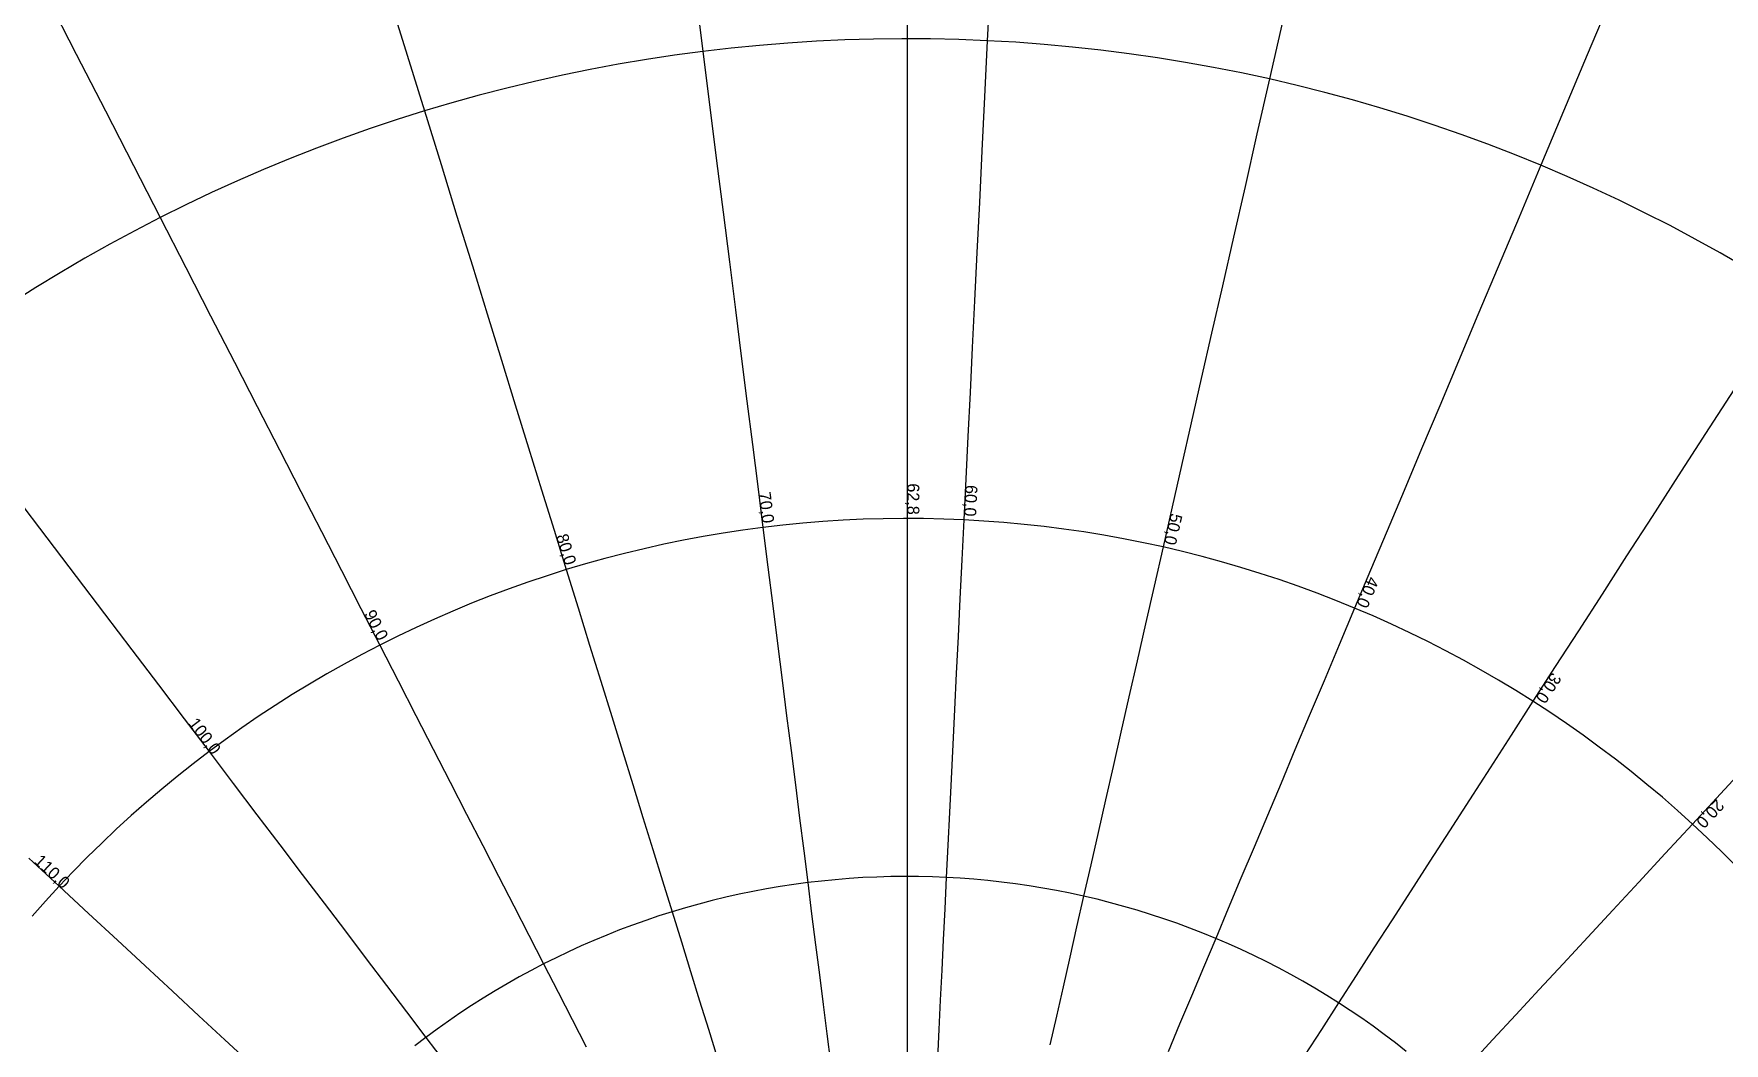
# Model space of a CAD drawing. Extents: x -36224 to 36225, y -38121 to 34420.
# Drawn here: x -4025 to 3764, y 2841 to 7493 of the extents above; entities that cross this region are included whole.
import ezdxf

# ---------------------------------------------------------------- set-up
doc = ezdxf.new("R2010")
doc.units = 0
for name, color, linetype in [('MERIDIAN_LABELS', 7, 'Continuous'), ('MERIDIANS', 7, 'Continuous'), ('PARALLELS', 7, 'Continuous')]:
    doc.layers.add(name, color=color, linetype=linetype)

msp = doc.modelspace()

# ---------------------------------------------------------------- linework, layer by layer
at = {"layer": 'MERIDIANS'}
for p, q in [((-0.13605, 7739.55888), (-0.13134, 7470.02023)), ((0.13605, 7739.55888), (0.13134, 7470.02023)), ((382.14474, 7730.28568), (368.93102, 7461.06434)), ((-3970.29189, 7673.28701), (-3829.42588, 7399.06325)), ((-2388.00821, 7663.79366), (-2304.8244, 7394.89382)), ((-975.69701, 7678.90998), (-941.95726, 7411.44676)), ((3247.73526, 7666.9004), (3133.63239, 7395.58264)), ((1728.74252, 7547.55834), (1668.95186, 7284.59119)), ((-941.95726, 7411.44676), (-909.56917, 7154.69847)), ((-0.13134, 7470.02023), (-0.12683, 7211.27818)), ((0.13134, 7470.02023), (0.12683, 7211.27818)), ((368.93102, 7461.06434), (356.2466, 7202.62711)), ((-3829.42588, 7399.06325), (-3694.83838, 7137.06186)), ((-2304.8244, 7394.89382), (-2225.09301, 7137.15426)), ((3133.63239, 7395.58264), (3024.43647, 7135.93277)), ((1668.95186, 7284.59119), (1611.5572, 7032.16196)), ((-0.12683, 7211.27818), (-0.12249, 6962.54824)), ((0.12683, 7211.27818), (0.12249, 6962.54824)), ((356.2466, 7202.62711), (344.05302, 6954.1904)), ((-3694.83838, 7137.06186), (-3566.04203, 6886.33411)), ((-2225.09301, 7137.15426), (-2148.5578, 6889.74668)), ((-909.56917, 7154.69847), (-878.43451, 6907.88647)), ((3024.43647, 7135.93277), (2919.7752, 6887.06558)), ((1611.5572, 7032.16196), (1556.38439, 6789.50474)), ((-0.12249, 6962.54824), (-0.11831, 6723.1172)), ((0.12249, 6962.54824), (0.11831, 6723.1172)), ((344.05302, 6954.1904), (332.31531, 6715.04183)), ((-3566.04203, 6886.33411), (-3442.59732, 6646.02437)), ((-2148.5578, 6889.74668), (-2074.98642, 6651.91998)), ((-878.43451, 6907.88647), (-848.464, 6670.30293)), ((2919.7752, 6887.06558), (2819.31192, 6648.18049)), ((1556.38439, 6789.50474), (1503.27514, 6555.92328)), ((-0.11831, 6723.1172), (-0.11428, 6492.33517)), ((0.11831, 6723.1172), (0.11428, 6492.33517)), ((332.31531, 6715.04183), (321.00162, 6484.53224)), ((-3442.59732, 6646.02437), (-3324.10677, 6415.35889)), ((-2074.98642, 6651.91998), (-2004.16767, 6422.9914)), ((-848.464, 6670.30293), (-819.57626, 6441.30282)), ((2819.31192, 6648.18049), (2722.74134, 6418.55161)), ((1503.27514, 6555.92328), (1452.08517, 6330.78313)), ((-0.11428, 6492.33517), (-0.11039, 6269.60854)), ((0.11428, 6492.33517), (0.11039, 6269.60854)), ((321.00162, 6484.53224), (310.08283, 6262.06871)), ((-3324.10677, 6415.35889), (-3210.20998, 6193.6361)), ((-2004.16767, 6422.9914), (-1935.90907, 6202.33879)), ((-819.57626, 6441.30282), (-791.69698, 6220.29699)), ((2722.74134, 6418.55161), (2629.78596, 6197.51908)), ((1452.08517, 6330.78313), (1402.68275, 6113.50481)), ((-0.11039, 6269.60854), (-0.10664, 6054.39393)), ((0.11039, 6269.60854), (0.10664, 6054.39393)), ((310.08283, 6262.06871), (299.53231, 6047.10849)), ((-3210.20998, 6193.6361), (-3100.5794, 5980.21831)), ((-1935.90907, 6202.33879), (-1870.03486, 5989.39391)), ((-791.69698, 6220.29699), (-764.75813, 6006.74615)), ((2629.78596, 6197.51908), (2540.19293, 5984.48166)), ((1402.68275, 6113.50481), (1354.94726, 5903.55789)), ((-764.75813, 6006.74615), (-738.69729, 5800.1556)), ((-0.10664, 6054.39393), (-0.103, 5846.19289)), ((0.10664, 6054.39393), (0.103, 5846.19289)), ((299.53231, 6047.10849), (289.32563, 5839.15367)), ((-3100.5794, 5980.21831), (-2994.91653, 5774.52448)), ((-1870.03486, 5989.39391), (-1806.38412, 5783.63666)), ((2540.19293, 5984.48166), (2453.73133, 5778.89026)), ((-0.103, 5846.19289), (-0.09948, 5644.54719)), ((0.103, 5846.19289), (0.09948, 5644.54719)), ((1354.94726, 5903.55789), (1308.76807, 5700.45578)), ((3808.54736, 5851.99164), (3678.42399, 5650.14937)), ((-2994.91653, 5774.52448), (-2892.9488, 5576.02398)), ((-1806.38412, 5783.63666), (-1744.80927, 5584.58991)), ((-738.69729, 5800.1556), (-713.45711, 5600.07056)), ((289.32563, 5839.15367), (279.44032, 5637.74659)), ((2453.73133, 5778.89026), (2370.18979, 5580.24227)), ((1308.76807, 5700.45578), (1264.04349, 5503.75123)), ((-0.09948, 5644.54719), (-0.09607, 5449.03477)), ((0.09948, 5644.54719), (0.09607, 5449.03477)), ((279.44032, 5637.74659), (269.85569, 5442.46566)), ((3678.42399, 5650.14937), (3553.01397, 5455.61828)), ((-2892.9488, 5576.02398), (-2794.42672, 5384.23111)), ((-1744.80927, 5584.58991), (-1685.17464, 5391.8151)), ((-713.45711, 5600.07056), (-688.98475, 5406.07216)), ((2370.18979, 5580.24227), (2289.37441, 5388.07666)), ((1264.04349, 5503.75123), (1220.67985, 5313.03224)), ((3553.01397, 5455.61828), (3431.99335, 5267.89585)), ((-2794.42672, 5384.23111), (-2699.12145, 5198.70041)), ((-1685.17464, 5391.8151), (-1627.35527, 5204.9083)), ((-688.98475, 5406.07216), (-665.23143, 5217.77385)), ((-0.09607, 5449.03477), (-0.09276, 5259.26614)), ((0.09607, 5449.03477), (0.09276, 5259.26614)), ((269.85569, 5442.46566), (260.55265, 5252.92184)), ((2289.37441, 5388.07666), (2211.10699, 5201.96967)), ((-4105.09501, 5354.75204), (-3965.08327, 5170.21949)), ((1220.67985, 5313.03224), (1178.5907, 5127.91865)), ((-0.09276, 5259.26614), (-0.08954, 5074.88115)), ((0.09276, 5259.26614), (0.08954, 5074.88115)), ((260.55265, 5252.92184), (251.51353, 5068.75538)), ((3431.99335, 5267.89585), (3315.06566, 5086.52221)), ((-3965.08327, 5170.21949), (-3829.97569, 4992.15053)), ((-2699.12145, 5198.70041), (-2606.82265, 5019.0224)), ((-1627.35527, 5204.9083), (-1571.23584, 5023.49674)), ((-665.23143, 5217.77385), (-642.15208, 5034.81821)), ((2211.10699, 5201.96967), (2135.22339, 5021.53101)), ((-0.08954, 5074.88115), (-0.08641, 4895.54618)), ((0.08954, 5074.88115), (0.08641, 4895.54618)), ((251.51353, 5068.75538), (242.72198, 4889.63308)), ((1178.5907, 5127.91865), (1137.69611, 4948.05892)), ((3315.06566, 5086.52221), (3201.95895, 4911.07552)), ((-3829.97569, 4992.15053), (-3699.44089, 4820.10839)), ((-2606.82265, 5019.0224), (-2517.3366, 4844.81997)), ((-1571.23584, 5023.49674), (-1516.70974, 4847.23576)), ((-642.15208, 5034.81821), (-619.70492, 4856.87414)), ((2135.22339, 5021.53101), (2061.57215, 4846.40052)), ((1137.69611, 4948.05892), (1097.92207, 4773.12745)), ((3201.95895, 4911.07552), (3092.42328, 4741.16809)), ((-2517.3366, 4844.81997), (-2430.48454, 4675.74513)), ((-1516.70974, 4847.23576), (-1463.6782, 4675.80612)), ((-619.70492, 4856.87414), (-597.8512, 4683.6344)), ((-0.08641, 4895.54618), (-0.08336, 4720.95166)), ((0.08641, 4895.54618), (0.08336, 4720.95166)), ((242.72198, 4889.63308), (234.16283, 4715.2457)), ((2061.57215, 4846.40052), (1990.01322, 4676.2452)), ((-3699.44089, 4820.10839), (-3573.17494, 4653.69251)), ((1097.92207, 4773.12745), (1059.19985, 4602.82208)), ((-2430.48454, 4675.74513), (-2346.10121, 4511.47616)), ((-1463.6782, 4675.80612), (-1412.04959, 4508.91156)), ((-597.8512, 4683.6344), (-576.55489, 4514.81338)), ((-0.08336, 4720.95166), (-0.0804, 4550.80977)), ((0.08336, 4720.95166), (0.0804, 4550.80977)), ((234.16283, 4715.2457), (225.82197, 4545.30577)), ((1990.01322, 4676.2452), (1920.41688, 4510.75662)), ((3092.42328, 4741.16809), (2986.22848, 4576.44289)), ((-3573.17494, 4653.69251), (-3450.89852, 4492.53474)), ((1059.19985, 4602.82208), (1021.4656, 4436.8619)), ((-0.0804, 4550.80977), (-0.0775, 4384.85252)), ((0.0804, 4550.80977), (0.0775, 4384.85252)), ((225.82197, 4545.30577), (217.68626, 4379.5456)), ((2986.22848, 4576.44289), (2883.16216, 4416.57046)), ((-3450.89852, 4492.53474), (-3332.3544, 4336.29606)), ((-2346.10121, 4511.47616), (-2264.03352, 4351.71505)), ((-1412.04959, 4508.91156), (-1361.73871, 4346.2767)), ((-576.55489, 4514.81338), (-555.78244, 4350.1451)), ((1920.41688, 4510.75662), (1852.66279, 4349.64858)), ((-0.0775, 4384.85252), (-0.07467, 4222.82988)), ((0.0775, 4384.85252), (0.07467, 4222.82988)), ((217.68626, 4379.5456), (209.74343, 4217.71546)), ((1021.4656, 4436.8619), (984.65984, 4274.98536)), ((2883.16216, 4416.57046), (2783.02796, 4261.24623)), ((-3332.3544, 4336.29606), (-3217.30522, 4184.66365)), ((-2264.03352, 4351.71505), (-2184.13945, 4196.18531)), ((-1361.73871, 4346.2767), (-1312.66623, 4187.64509)), ((-555.78244, 4350.1451), (-535.50255, 4189.38144)), ((1852.66279, 4349.64858), (1786.63905, 4192.65503)), ((-0.07467, 4222.82988), (-0.07191, 4064.50826)), ((0.07467, 4222.82988), (0.07191, 4064.50826)), ((209.74343, 4217.71546), (201.98205, 4059.58202)), ((984.65984, 4274.98536), (948.72709, 4116.94845)), ((2783.02796, 4261.24623), (2685.64402, 4110.18809)), ((-3217.30522, 4184.66365), (-3105.53159, 4037.34833)), ((-2184.13945, 4196.18531), (-2106.28695, 4044.6299)), ((-1312.66623, 4187.64509), (-1264.75815, 4032.77752)), ((-535.50255, 4189.38144), (-515.68596, 4032.29059)), ((1786.63905, 4192.65503), (1722.24147, 4039.52823)), ((3881.61212, 4134.77467), (3748.20886, 3990.75721)), ((-0.07191, 4064.50826), (-0.06921, 3909.66903)), ((0.07191, 4064.50826), (0.06921, 3909.66903)), ((201.98205, 4059.58202), (194.39138, 3904.92691)), ((948.72709, 4116.94845), (913.61553, 3962.5232)), ((2685.64402, 4110.18809), (2590.84161, 3963.13431)), ((-3105.53159, 4037.34833), (-2996.83027, 3894.08227)), ((-2106.28695, 4044.6299), (-2030.35308, 3896.80951)), ((-1264.75815, 4032.77752), (-1217.94534, 3881.4505)), ((-515.68596, 4032.29059), (-496.30533, 3878.65556)), ((1722.24147, 4039.52823), (1659.37288, 3890.03711)), ((3748.20886, 3990.75721), (3618.74295, 3850.99036)), ((-2030.35308, 3896.80951), (-1956.22319, 3752.50089)), ((-0.06921, 3909.66903), (-0.06656, 3758.1072)), ((0.06921, 3909.66903), (0.06656, 3758.1072)), ((194.39138, 3904.92691), (186.96139, 3753.54539)), ((913.61553, 3962.5232), (879.27663, 3811.49625)), ((2590.84161, 3963.13431), (2498.46387, 3819.84159)), ((-2996.83027, 3894.08227), (-2891.01274, 3754.61697)), ((-1217.94534, 3881.4505), (-1172.16307, 3733.45484)), ((-496.30533, 3878.65556), (-477.33497, 3728.27295)), ((1659.37288, 3890.03711), (1597.94247, 3743.96576)), ((2498.46387, 3819.84159), (2408.36477, 3680.08341)), ((3618.74295, 3850.99036), (3492.96711, 3715.20717)), ((-2891.01274, 3754.61697), (-2787.90375, 3618.72148)), ((-1956.22319, 3752.50089), (-1883.79012, 3611.49549)), ((-0.06656, 3758.1072), (-0.06397, 3609.63032)), ((0.06656, 3758.1072), (0.06397, 3609.63032)), ((186.96139, 3753.54539), (179.68263, 3605.24521)), ((879.27663, 3811.49625), (845.66492, 3663.66755)), ((1597.94247, 3743.96576), (1537.86528, 3601.11213)), ((-4047.93089, 3694.203), (-3908.05731, 3564.62835)), ((-1172.16307, 3733.45484), (-1127.3507, 3588.59444)), ((-477.33497, 3728.27295), (-458.75081, 3580.95176)), ((845.66492, 3663.66755), (812.7377, 3518.84929)), ((2408.36477, 3680.08341), (2320.4081, 3543.64848)), ((3492.96711, 3715.20717), (3370.65231, 3583.16042)), ((-2787.90375, 3618.72148), (-2687.34013, 3486.18072)), ((-1883.79012, 3611.49549), (-1812.95362, 3473.59812)), ((-1127.3507, 3588.59444), (-1083.45126, 3446.68519)), ((-0.06397, 3609.63032), (-0.06143, 3464.05736)), ((0.06397, 3609.63032), (0.06143, 3464.05736)), ((179.68263, 3605.24521), (172.54624, 3459.84557)), ((1537.86528, 3601.11213), (1479.06165, 3461.2868)), ((3370.65231, 3583.16042), (3251.5861, 3454.62072)), ((-3908.05731, 3564.62835), (-3772.1742, 3438.75036)), ((-458.75081, 3580.95176), (-440.53017, 3436.51234)), ((812.7377, 3518.84929), (780.45478, 3376.86482)), ((2320.4081, 3543.64848), (2234.46661, 3410.33941)), ((-3772.1742, 3438.75036), (-3640.03384, 3316.33954)), ((-2687.34013, 3486.18072), (-2589.1697, 3356.79415)), ((-1812.95362, 3473.59812), (-1743.61969, 3338.62582)), ((-1083.45126, 3446.68519), (-1040.41118, 3307.55391)), ((-440.53017, 3436.51234), (-422.65171, 3294.78546)), ((-0.06143, 3464.05736), (-0.05894, 3321.21778)), ((0.06143, 3464.05736), (0.05894, 3321.21778)), ((172.54624, 3459.84557), (165.54384, 3317.17612)), ((1479.06165, 3461.2868), (1421.45677, 3324.31192)), ((3251.5861, 3454.62072), (3135.57101, 3329.3749)), ((-2589.1697, 3356.79415), (-2493.2503, 3230.37439)), ((780.45478, 3376.86482), (748.77835, 3237.54771)), ((2234.46661, 3410.33941), (2150.42119, 3279.97146)), ((-3640.03384, 3316.33954), (-3511.4064, 3197.18298)), ((-1743.61969, 3338.62582), (-1675.7001, 3206.40679)), ((-1040.41118, 3307.55391), (-998.18, 3171.03746)), ((-422.65171, 3294.78546), (-405.09529, 3155.61142)), ((-0.05894, 3321.21778), (-0.05649, 3180.95066)), ((0.05894, 3321.21778), (0.05649, 3180.95066)), ((165.54384, 3317.17612), (158.66756, 3177.07613)), ((1421.45677, 3324.31192), (1364.98031, 3190.02023)), ((2150.42119, 3279.97146), (2068.16023, 3152.3715)), ((3135.57101, 3329.3749), (3022.42317, 3207.22447)), ((-3511.4064, 3197.18298), (-3386.07829, 3081.08282)), ((-2493.2503, 3230.37439), (-2399.44889, 3106.74608)), ((-1675.7001, 3206.40679), (-1609.11184, 3076.77947)), ((748.77835, 3237.54771), (717.67269, 3100.74094)), ((3022.42317, 3207.22447), (2911.97114, 3087.98434)), ((-998.18, 3171.03746), (-956.71009, 3036.98192)), ((-405.09529, 3155.61142), (-387.84186, 3018.83929)), ((-0.05649, 3180.95066), (-0.05408, 3043.1039)), ((0.05649, 3180.95066), (0.05408, 3043.1039)), ((158.66756, 3177.07613), (151.90993, 3039.39369)), ((1364.98031, 3190.02023), (1309.566, 3058.25416)), ((2068.16023, 3152.3715), (1987.57893, 3027.37693)), ((-3386.07829, 3081.08282), (-3263.85066, 2967.85485)), ((-2399.44889, 3106.74608), (-2307.64076, 2985.74489)), ((-1609.11184, 3076.77947), (-1543.77674, 2949.59167)), ((-0.05408, 3043.1039), (-0.05172, 2907.53351)), ((0.05408, 3043.1039), (0.05172, 2907.53351)), ((151.90993, 3039.39369), (145.26391, 2903.98496)), ((717.67269, 3100.74094), (687.10405, 2966.2961)), ((1309.566, 3058.25416), (1255.15132, 2928.86504)), ((2911.97114, 3087.98434), (2804.05474, 2971.48158)), ((-3263.85066, 2967.85485), (-3144.53806, 2857.32728)), ((-2307.64076, 2985.74489), (-2217.70884, 2867.2165)), ((-956.71009, 3036.98192), (-915.95646, 2905.24179)), ((-387.84186, 3018.83929), (-370.8734, 2884.32618)), ((687.10405, 2966.2961), (657.04051, 2834.07268)), ((1987.57893, 3027.37693), (1908.5787, 2904.83489)), ((2804.05474, 2971.48158), (2698.52409, 2857.5544)), ((-1543.77674, 2949.59167), (-1479.62103, 2824.6998)), ((-915.95646, 2905.24179), (-875.87649, 2775.67935)), ((-370.8734, 2884.32618), (-354.17282, 2751.9366)), ((-0.05172, 2907.53351), (-0.04939, 2774.10295)), ((0.05172, 2907.53351), (0.04939, 2774.10295)), ((145.26391, 2903.98496), (138.72278, 2770.71357)), ((1255.15132, 2928.86504), (1201.67718, 2801.71237)), ((1908.5787, 2904.83489), (1831.06673, 2784.60136)), ((-3144.53806, 2857.32728), (-3027.96728, 2749.33964)), ((-2217.70884, 2867.2165), (-2129.54303, 2751.01581)), ((2698.52409, 2857.5544), (2595.2387, 2746.05112))]:
    msp.add_line(p, q, dxfattribs=at)
at = {"layer": 'PARALLELS'}
for p, q in [((-941.95726, 7411.44676), (-1072.15389, 7394.04853)), ((-811.48249, 7426.59292), (-941.95726, 7411.44676)), ((-680.76812, 7439.48269), (-811.48249, 7426.59292)), ((-549.85276, 7450.11238), (-680.76812, 7439.48269)), ((-418.77506, 7458.47895), (-549.85276, 7450.11238)), ((-287.57374, 7464.58001), (-418.77506, 7458.47895)), ((-156.28752, 7468.41382), (-287.57374, 7464.58001)), ((-24.95516, 7469.97928), (-156.28752, 7468.41382)), ((-0.13134, 7470.02023), (-24.95516, 7469.97928)), ((106.38456, 7469.27594), (0.13134, 7470.02023)), ((237.69288, 7466.30401), (106.38456, 7469.27594)), ((368.93102, 7461.06434), (237.69288, 7466.30401)), ((500.06026, 7453.55841), (368.93102, 7461.06434)), ((631.04186, 7443.78838), (500.06026, 7453.55841)), ((761.83716, 7431.75705), (631.04186, 7443.78838)), ((892.40752, 7417.46784), (761.83716, 7431.75705)), ((1022.71439, 7400.92485), (892.40752, 7417.46784)), ((1152.71925, 7382.1328), (1022.71439, 7400.92485)), ((-1460.69074, 7328.39445), (-1589.39105, 7302.04415)), ((-1331.55897, 7352.51644), (-1460.69074, 7328.39445)), ((-1202.03392, 7374.40322), (-1331.55897, 7352.51644)), ((-1072.15389, 7394.04853), (-1202.03392, 7374.40322)), ((1282.38371, 7361.09707), (1152.71925, 7382.1328)), ((1411.66942, 7337.82368), (1282.38371, 7361.09707)), ((1540.53818, 7312.31929), (1411.66942, 7337.82368)), ((-1717.62183, 7273.47308), (-1845.34515, 7242.68943)), ((-1589.39105, 7302.04415), (-1717.62183, 7273.47308)), ((1668.95186, 7284.59119), (1540.53818, 7312.31929)), ((1796.87248, 7254.64732), (1668.95186, 7284.59119)), ((1924.26218, 7222.49625), (1796.87248, 7254.64732)), ((-2099.11832, 7174.52026), (-2225.09301, 7137.15426)), ((-1972.5232, 7209.70201), (-2099.11832, 7174.52026)), ((-1845.34515, 7242.68943), (-1972.5232, 7209.70201)), ((2051.08324, 7188.14719), (1924.26218, 7222.49625)), ((2177.29809, 7151.60998), (2051.08324, 7188.14719)), ((-2350.40992, 7097.61472), (-2475.03191, 7055.91298)), ((-2225.09301, 7137.15426), (-2350.40992, 7097.61472)), ((2302.86935, 7112.89508), (2177.29809, 7151.60998)), ((2427.75977, 7072.0136), (2302.86935, 7112.89508)), ((-2598.92199, 7012.06099), (-2722.04339, 6966.07134)), ((-2475.03191, 7055.91298), (-2598.92199, 7012.06099)), ((2551.93232, 7028.97726), (2427.75977, 7072.0136)), ((2675.35014, 6983.7984), (2551.93232, 7028.97726)), ((-2722.04339, 6966.07134), (-2844.35954, 6917.95721)), ((2797.97658, 6936.48998), (2675.35014, 6983.7984)), ((2919.7752, 6887.06558), (2797.97658, 6936.48998)), ((-2965.83409, 6867.73243), (-3086.4309, 6815.41142)), ((-2844.35954, 6917.95721), (-2965.83409, 6867.73243)), ((3040.7098, 6835.5394), (2919.7752, 6887.06558)), ((-3086.4309, 6815.41142), (-3206.1141, 6761.00922)), ((3160.74438, 6781.92624), (3040.7098, 6835.5394)), ((3279.84322, 6726.2415), (3160.74438, 6781.92624)), ((-3324.84804, 6704.54145), (-3442.59732, 6646.02437)), ((-3206.1141, 6761.00922), (-3324.84804, 6704.54145)), ((3397.97082, 6668.50121), (3279.84322, 6726.2415)), ((-3442.59732, 6646.02437), (-3559.32684, 6585.47481)), ((3515.09197, 6608.72197), (3397.97082, 6668.50121)), ((-3559.32684, 6585.47481), (-3675.00175, 6522.9102)), ((3631.17172, 6546.92099), (3515.09197, 6608.72197)), ((3746.17539, 6483.11607), (3631.17172, 6546.92099)), ((-3675.00175, 6522.9102), (-3789.58748, 6458.34857)), ((3860.06862, 6417.32559), (3746.17539, 6483.11607)), ((-3903.04978, 6391.80852), (-4015.3547, 6323.30923)), ((-3789.58748, 6458.34857), (-3903.04978, 6391.80852)), ((-4015.3547, 6323.30923), (-4126.46858, 6252.87048)), ((-573.09073, 5228.50291), (-665.23143, 5217.77385)), ((-480.77925, 5237.6337), (-573.09073, 5228.50291)), ((-388.3245, 5245.16359), (-480.77925, 5237.6337)), ((-295.75403, 5251.09037), (-388.3245, 5245.16359)), ((-203.09543, 5255.41231), (-295.75403, 5251.09037)), ((-110.37632, 5258.12816), (-203.09543, 5255.41231)), ((-17.62432, 5259.23713), (-110.37632, 5258.12816)), ((-0.09276, 5259.26614), (-17.62432, 5259.23713)), ((75.13294, 5258.73889), (0.09276, 5259.26614)), ((167.8678, 5256.63359), (75.13294, 5258.73889)), ((260.55265, 5252.92184), (167.8678, 5256.63359)), ((353.15985, 5247.60472), (260.55265, 5252.92184)), ((445.66183, 5240.68378), (353.15985, 5247.60472)), ((538.031, 5232.16104), (445.66183, 5240.68378)), ((630.23983, 5222.03898), (538.031, 5232.16104)), ((722.26085, 5210.32055), (630.23983, 5222.03898)), ((-1031.53792, 5158.94463), (-1122.4139, 5140.2805)), ((-940.35444, 5176.03077), (-1031.53792, 5158.94463)), ((-848.89066, 5191.53396), (-940.35444, 5176.03077)), ((-757.17388, 5205.44968), (-848.89066, 5191.53396)), ((-665.23143, 5217.77385), (-757.17388, 5205.44968)), ((814.06661, 5197.00917), (722.26085, 5210.32055)), ((905.62974, 5182.10871), (814.06661, 5197.00917)), ((996.92294, 5165.62353), (905.62974, 5182.10871)), ((1087.91898, 5147.55842), (996.92294, 5165.62353)), ((1178.5907, 5127.91865), (1087.91898, 5147.55842)), ((-1392.92623, 5074.87698), (-1482.30207, 5049.95995)), ((-1303.13503, 5098.24054), (-1392.92623, 5074.87698)), ((-1212.95528, 5120.04384), (-1303.13503, 5098.24054)), ((-1122.4139, 5140.2805), (-1212.95528, 5120.04384)), ((1268.91104, 5106.70995), (1178.5907, 5127.91865)), ((1358.85306, 5083.93851), (1268.91104, 5106.70995)), ((1448.38988, 5059.61097), (1358.85306, 5083.93851)), ((-1659.70097, 4995.49507), (-1747.67103, 4965.96311)), ((-1571.23584, 5023.49674), (-1659.70097, 4995.49507)), ((-1482.30207, 5049.95995), (-1571.23584, 5023.49674)), ((1537.49477, 5033.73442), (1448.38988, 5059.61097)), ((1626.14111, 5006.31643), (1537.49477, 5033.73442)), ((1714.30241, 4977.36498), (1626.14111, 5006.31643)), ((-1835.11971, 4934.90949), (-1922.02084, 4902.34327)), ((-1747.67103, 4965.96311), (-1835.11971, 4934.90949)), ((1801.9523, 4946.88855), (1714.30241, 4977.36498)), ((1889.06457, 4914.89602), (1801.9523, 4946.88855)), ((1975.61315, 4881.39675), (1889.06457, 4914.89602)), ((-2094.07661, 4832.71156), (-2179.17973, 4795.66642)), ((-2008.34842, 4868.27398), (-2094.07661, 4832.71156)), ((-1922.02084, 4902.34327), (-2008.34842, 4868.27398)), ((2061.57215, 4846.40052), (1975.61315, 4881.39675)), ((2146.91581, 4809.91756), (2061.57215, 4846.40052)), ((-2263.63227, 4757.14938), (-2347.40892, 4717.17172)), ((-2179.17973, 4795.66642), (-2263.63227, 4757.14938)), ((2231.61856, 4771.95854), (2146.91581, 4809.91756)), ((2315.65502, 4732.53456), (2231.61856, 4771.95854)), ((-2430.48454, 4675.74513), (-2512.8342, 4632.88174)), ((-2347.40892, 4717.17172), (-2430.48454, 4675.74513)), ((2398.99998, 4691.65716), (2315.65502, 4732.53456)), ((2481.62843, 4649.3383), (2398.99998, 4691.65716)), ((-2512.8342, 4632.88174), (-2594.43317, 4588.5941)), ((2563.51556, 4605.59036), (2481.62843, 4649.3383)), ((2644.63677, 4560.42617), (2563.51556, 4605.59036)), ((-2675.25692, 4542.89518), (-2755.28117, 4495.79837)), ((-2594.43317, 4588.5941), (-2675.25692, 4542.89518)), ((2724.96768, 4513.85896), (2644.63677, 4560.42617)), ((-2834.48182, 4447.31748), (-2912.83505, 4397.46673)), ((-2755.28117, 4495.79837), (-2834.48182, 4447.31748)), ((2804.48412, 4465.90237), (2724.96768, 4513.85896)), ((2883.16216, 4416.57046), (2804.48412, 4465.90237)), ((-2912.83505, 4397.46673), (-2990.31723, 4346.26074)), ((2960.9781, 4365.87772), (2883.16216, 4416.57046)), ((3037.90849, 4313.839), (2960.9781, 4365.87772)), ((-3066.90502, 4293.71455), (-3142.5753, 4239.84357)), ((-2990.31723, 4346.26074), (-3066.90502, 4293.71455)), ((3113.93013, 4260.4696), (3037.90849, 4313.839)), ((-3142.5753, 4239.84357), (-3217.30522, 4184.66365)), ((3189.02007, 4205.78519), (3113.93013, 4260.4696)), ((-3217.30522, 4184.66365), (-3291.07222, 4128.19099)), ((3263.15562, 4149.80184), (3189.02007, 4205.78519)), ((3336.31437, 4092.536), (3263.15562, 4149.80184)), ((-3363.85397, 4070.4422), (-3435.62844, 4011.43428)), ((-3291.07222, 4128.19099), (-3363.85397, 4070.4422)), ((3408.47419, 4034.00452), (3336.31437, 4092.536)), ((-3435.62844, 4011.43428), (-3506.3739, 3951.18458)), ((3479.61322, 3974.22462), (3408.47419, 4034.00452)), ((3549.70989, 3913.21391), (3479.61322, 3974.22462)), ((-3506.3739, 3951.18458), (-3576.06889, 3889.71085)), ((3618.74295, 3850.99036), (3549.70989, 3913.21391)), ((-3644.69226, 3827.0312), (-3712.22317, 3763.16412)), ((-3576.06889, 3889.71085), (-3644.69226, 3827.0312)), ((3686.69143, 3787.5723), (3618.74295, 3850.99036)), ((-3712.22317, 3763.16412), (-3778.64107, 3698.12843)), ((3753.53467, 3722.97844), (3686.69143, 3787.5723)), ((-3778.64107, 3698.12843), (-3843.92575, 3631.94333)), ((3819.25234, 3657.22783), (3753.53467, 3722.97844)), ((-3843.92575, 3631.94333), (-3908.05731, 3564.62835)), ((-395.2114, 3588.36735), (-458.75081, 3580.95176)), ((-331.5534, 3594.67833), (-395.2114, 3588.36735)), ((-267.79592, 3599.88283), (-331.5534, 3594.67833)), ((-203.95809, 3603.97933), (-267.79592, 3599.88283)), ((-140.05907, 3606.9666), (-203.95809, 3603.97933)), ((-76.11802, 3608.84377), (-140.05907, 3606.9666)), ((-12.15414, 3609.61027), (-76.11802, 3608.84377)), ((-0.06397, 3609.63032), (-12.15414, 3609.61027)), ((51.81339, 3609.26589), (0.06397, 3609.63032)), ((115.76538, 3607.81073), (51.81339, 3609.26589)), ((179.68263, 3605.24521), (115.76538, 3607.81073)), ((243.54597, 3601.5701), (179.68263, 3605.24521)), ((307.33624, 3596.78647), (243.54597, 3601.5701)), ((371.03429, 3590.89575), (307.33624, 3596.78647)), ((434.62101, 3583.89967), (371.03429, 3590.89575)), ((498.07733, 3575.80031), (434.62101, 3583.89967)), ((-3908.05731, 3564.62835), (-3971.01619, 3496.2034)), ((-836.43216, 3513.40693), (-898.61012, 3498.33863)), ((-774.00315, 3527.39277), (-836.43216, 3513.40693)), ((-711.34184, 3540.29203), (-774.00315, 3527.39277)), ((-648.46704, 3552.10088), (-711.34184, 3540.29203)), ((-585.39764, 3562.81585), (-648.46704, 3552.10088)), ((-522.15257, 3572.43375), (-585.39764, 3562.81585)), ((-458.75081, 3580.95176), (-522.15257, 3572.43375)), ((561.38418, 3566.60005), (498.07733, 3575.80031)), ((624.52257, 3556.30161), (561.38418, 3566.60005)), ((687.47354, 3544.90804), (624.52257, 3556.30161)), ((750.2182, 3532.4227), (687.47354, 3544.90804)), ((812.7377, 3518.84929), (750.2182, 3532.4227)), ((875.01326, 3504.19182), (812.7377, 3518.84929)), ((-3971.01619, 3496.2034), (-4032.78315, 3426.68868)), ((-1083.45126, 3446.68519), (-1144.43901, 3427.33484)), ((-1022.13823, 3464.97283), (-1083.45126, 3446.68519)), ((-960.51834, 3482.19234), (-1022.13823, 3464.97283)), ((-898.61012, 3498.33863), (-960.51834, 3482.19234)), ((937.02618, 3488.45462), (875.01326, 3504.19182)), ((998.75782, 3471.64235), (937.02618, 3488.45462)), ((1060.18963, 3453.75998), (998.75782, 3471.64235)), ((1121.30315, 3434.8128), (1060.18963, 3453.75998)), ((1182.08001, 3414.80642), (1121.30315, 3434.8128)), ((-1325.26766, 3362.96629), (-1384.77189, 3339.42545)), ((-1265.36539, 3385.46919), (-1325.26766, 3362.96629)), ((-1205.08313, 3406.92749), (-1265.36539, 3385.46919)), ((-1144.43901, 3427.33484), (-1205.08313, 3406.92749)), ((1242.50192, 3393.74675), (1182.08001, 3414.80642)), ((1302.55071, 3371.64003), (1242.50192, 3393.74675)), ((1362.20831, 3348.4928), (1302.55071, 3371.64003)), ((-1502.51477, 3289.25813), (-1560.71795, 3262.64652)), ((-1443.86019, 3314.85364), (-1502.51477, 3289.25813)), ((-1384.77189, 3339.42545), (-1443.86019, 3314.85364)), ((1421.45677, 3324.31192), (1362.20831, 3348.4928)), ((1480.27825, 3299.10454), (1421.45677, 3324.31192)), ((1538.65503, 3272.87813), (1480.27825, 3299.10454)), ((1596.56953, 3245.64047), (1538.65503, 3272.87813)), ((-1675.7001, 3206.40679), (-1732.44441, 3176.79534)), ((-1618.45219, 3235.02667), (-1675.7001, 3206.40679)), ((-1560.71795, 3262.64652), (-1618.45219, 3235.02667)), ((1654.00428, 3217.39962), (1596.56953, 3245.64047)), ((1710.94199, 3188.16395), (1654.00428, 3217.39962)), ((-1788.66801, 3146.20112), (-1844.35392, 3114.63319)), ((-1732.44441, 3176.79534), (-1788.66801, 3146.20112)), ((1767.36546, 3157.94213), (1710.94199, 3188.16395)), ((1823.25769, 3126.74312), (1767.36546, 3157.94213)), ((1878.60179, 3094.57617), (1823.25769, 3126.74312)), ((-1954.04562, 3048.61395), (-2008.01827, 3014.18224)), ((-1899.48534, 3082.10091), (-1954.04562, 3048.61395)), ((-1844.35392, 3114.63319), (-1899.48534, 3082.10091)), ((1933.38105, 3061.45083), (1878.60179, 3094.57617)), ((1987.57893, 3027.37693), (1933.38105, 3061.45083)), ((-2061.38696, 2978.81599), (-2114.13557, 2942.52572)), ((-2008.01827, 3014.18224), (-2061.38696, 2978.81599)), ((2041.17903, 2992.36459), (1987.57893, 3027.37693)), ((2094.16516, 2956.4242), (2041.17903, 2992.36459)), ((-2166.24812, 2905.32221), (-2217.70884, 2867.2165)), ((-2114.13557, 2942.52572), (-2166.24812, 2905.32221)), ((2146.52128, 2919.56642), (2094.16516, 2956.4242)), ((2198.23155, 2881.80223), (2146.52128, 2919.56642)), ((-2217.70884, 2867.2165), (-2268.50214, 2828.21993)), ((2249.28029, 2843.14284), (2198.23155, 2881.80223)), ((2299.65204, 2803.59973), (2249.28029, 2843.14284))]:
    msp.add_line(p, q, dxfattribs=at)

# ---------------------------------------------------------------- texts
at = {"layer": 'MERIDIAN_LABELS'}
for s, rotation, p in [('70,0', 277.18973, (-685.50067, 5378.45305)), ('62,8', 270.001, (-0.09559, 5421.19677)), ('62,8', 269.999, (0.09559, 5421.19677)), ('60,0', 267.19011, (268.49101, 5414.66113)), ('50,0', 257.19047, (1214.50787, 5285.88706)), ('80,0', 287.18938, (-1619.12827, 5178.31374)), ('40,0', 247.19078, (2124.4316, 4995.86992)), ('90,0', 297.18911, (-2504.61661, 4820.05798)), ('30,0', 237.19099, (2971.14473, 4553.04557)), ('100,0', 307.18895, (-3315.52784, 4314.11901)), ('20,0', 227.19109, (3729.2914, 3970.33458)), ('110,0', 317.18891, (-4027.50898, 3675.28476))]:
    msp.add_text(s, height=55.676, rotation=rotation, dxfattribs=at).set_placement(p)

doc.saveas('drawing.dxf')
